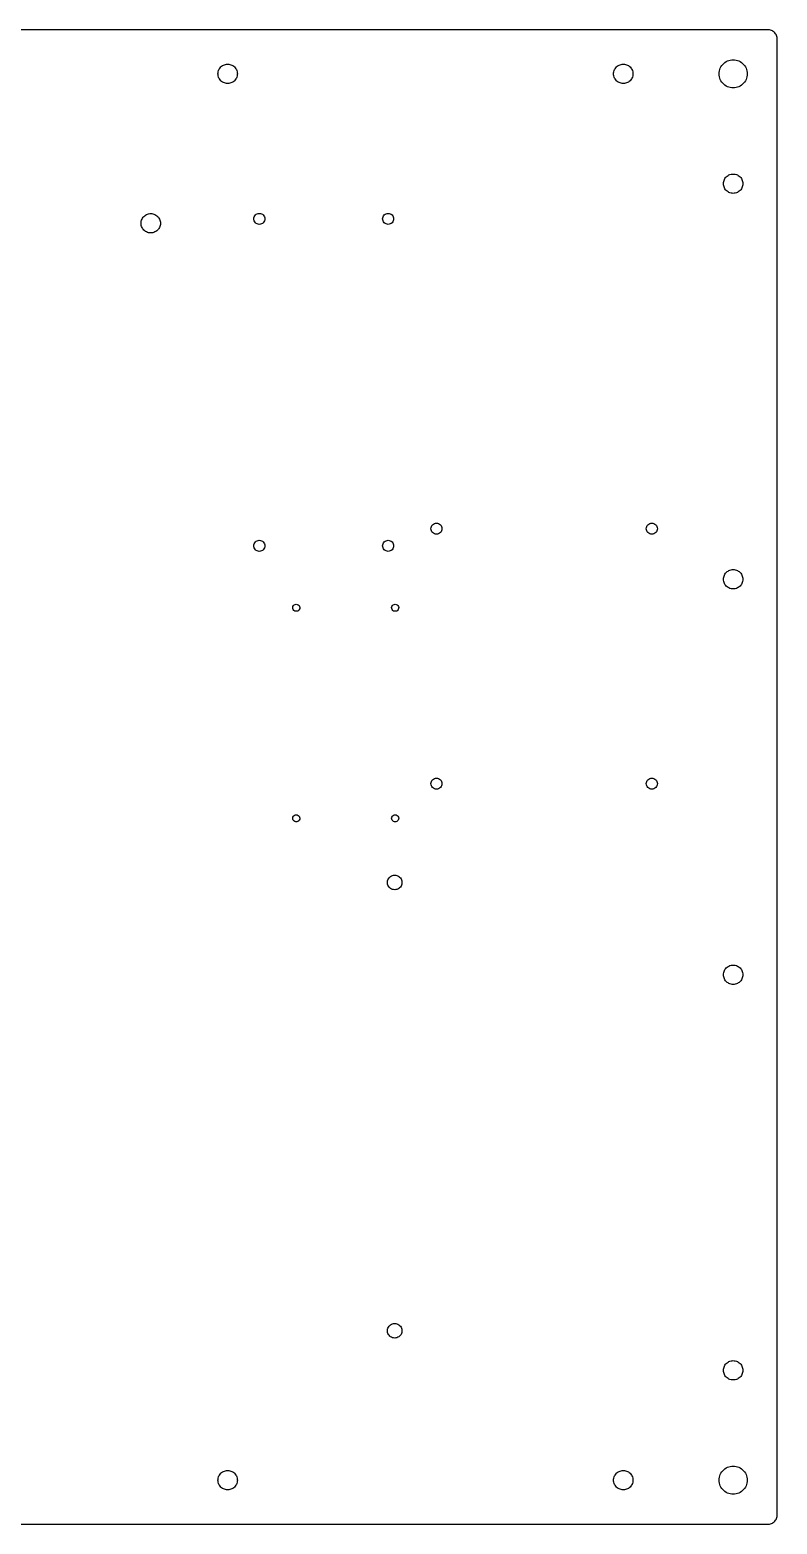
# Model space of a CAD drawing. Header units: metres. Extents: x -170 to 170, y -170 to 170.
# Drawn here: x 0 to 170, y -170 to 170 of the extents above; entities that cross this region are included whole.
import ezdxf

# ---------------------------------------------------------------- set-up
doc = ezdxf.new("R2010")
doc.units = ezdxf.units.M

msp = doc.modelspace()

# ---------------------------------------------------------------- linework, layer by layer
for p, q in [((168, 170), (-168, 170)), ((168.241, 169.985), (168, 170)), ((168.479, 169.942), (168.241, 169.985)), ((168.709, 169.87), (168.479, 169.942)), ((168.929, 169.771), (168.709, 169.87)), ((169.136, 169.646), (168.929, 169.771)), ((169.326, 169.497), (169.136, 169.646)), ((169.497, 169.326), (169.326, 169.497)), ((169.646, 169.136), (169.497, 169.326)), ((169.771, 168.929), (169.646, 169.136)), ((169.87, 168.709), (169.771, 168.929)), ((169.942, 168.479), (169.87, 168.709)), ((169.985, 168.241), (169.942, 168.479)), ((170, 168), (169.985, 168.241)), ((170, -168), (170, 168)), ((159.665, 163.187), (160, 163.204)), ((160, 163.204), (160.335, 163.187)), ((42.7965, 160), (42.8104, 160.247)), ((42.8104, 159.753), (42.7965, 160)), ((42.8104, 160.247), (42.8518, 160.49)), ((42.8518, 160.49), (42.9202, 160.728)), ((42.9202, 160.728), (43.0147, 160.956)), ((43.0147, 160.956), (43.1343, 161.172)), ((43.1343, 161.172), (43.2773, 161.374)), ((43.2773, 161.374), (43.4419, 161.558)), ((43.4419, 161.558), (43.6262, 161.723)), ((43.6262, 161.723), (43.8277, 161.866)), ((43.8277, 161.866), (44.0439, 161.985)), ((44.0439, 161.985), (44.2722, 162.08)), ((44.2722, 162.08), (44.5097, 162.148)), ((44.5097, 162.148), (44.7533, 162.19)), ((44.7533, 162.19), (45, 162.203)), ((45, 162.203), (45.2467, 162.19)), ((45.2467, 162.19), (45.4903, 162.148)), ((45.4903, 162.148), (45.7278, 162.08)), ((45.7278, 162.08), (45.956, 161.985)), ((45.956, 161.985), (46.1723, 161.866)), ((46.1723, 161.866), (46.3738, 161.723)), ((46.3738, 161.723), (46.5581, 161.558)), ((46.5581, 161.558), (46.7227, 161.374)), ((46.7227, 161.374), (46.8657, 161.172)), ((46.8657, 161.172), (46.9852, 160.956)), ((46.9852, 160.956), (47.0798, 160.728)), ((47.0798, 160.728), (47.1482, 160.49)), ((47.1482, 160.49), (47.1896, 160.247)), ((47.1896, 160.247), (47.2035, 160)), ((47.2035, 160), (47.1896, 159.753)), ((132.797, 160), (132.81, 160.247)), ((132.81, 159.753), (132.797, 160)), ((132.81, 160.247), (132.852, 160.49)), ((132.852, 160.49), (132.92, 160.728)), ((132.92, 160.728), (133.015, 160.956)), ((133.015, 160.956), (133.134, 161.172)), ((133.134, 161.172), (133.277, 161.374)), ((133.277, 161.374), (133.442, 161.558)), ((133.442, 161.558), (133.626, 161.723)), ((133.626, 161.723), (133.828, 161.866)), ((133.828, 161.866), (134.044, 161.985)), ((134.044, 161.985), (134.272, 162.08)), ((134.272, 162.08), (134.51, 162.148)), ((134.51, 162.148), (134.753, 162.19)), ((134.753, 162.19), (135, 162.203)), ((135, 162.203), (135.247, 162.19)), ((135.247, 162.19), (135.49, 162.148)), ((135.49, 162.148), (135.728, 162.08)), ((135.728, 162.08), (135.956, 161.985)), ((135.956, 161.985), (136.172, 161.866)), ((136.172, 161.866), (136.374, 161.723)), ((136.374, 161.723), (136.558, 161.558)), ((136.558, 161.558), (136.723, 161.374)), ((136.723, 161.374), (136.866, 161.172)), ((136.866, 161.172), (136.985, 160.956)), ((136.985, 160.956), (137.08, 160.728)), ((137.08, 160.728), (137.148, 160.49)), ((137.148, 160.49), (137.19, 160.247)), ((137.19, 160.247), (137.203, 160)), ((137.203, 160), (137.19, 159.753)), ((156.796, 160), (156.813, 160.335)), ((156.813, 159.665), (156.796, 160)), ((156.813, 160.335), (156.866, 160.666)), ((156.866, 160.666), (156.952, 160.99)), ((156.952, 160.99), (157.073, 161.303)), ((157.073, 161.303), (157.225, 161.602)), ((157.225, 161.602), (157.408, 161.883)), ((157.408, 161.883), (157.619, 162.144)), ((157.619, 162.144), (157.856, 162.381)), ((157.856, 162.381), (158.117, 162.592)), ((158.117, 162.592), (158.398, 162.775)), ((158.398, 162.775), (158.697, 162.927)), ((158.697, 162.927), (159.01, 163.048)), ((159.01, 163.048), (159.334, 163.134)), ((159.334, 163.134), (159.665, 163.187)), ((160.335, 163.187), (160.666, 163.134)), ((160.666, 163.134), (160.99, 163.048)), ((160.99, 163.048), (161.303, 162.927)), ((161.303, 162.927), (161.602, 162.775)), ((161.602, 162.775), (161.883, 162.592)), ((161.883, 162.592), (162.144, 162.381)), ((162.144, 162.381), (162.381, 162.144)), ((162.381, 162.144), (162.592, 161.883)), ((162.592, 161.883), (162.775, 161.602)), ((162.775, 161.602), (162.927, 161.303)), ((162.927, 161.303), (163.048, 160.99)), ((163.048, 160.99), (163.134, 160.666)), ((163.134, 160.666), (163.187, 160.335)), ((163.187, 160.335), (163.204, 160)), ((163.204, 160), (163.187, 159.665)), ((42.8518, 159.51), (42.8104, 159.753)), ((42.9202, 159.272), (42.8518, 159.51)), ((43.0147, 159.044), (42.9202, 159.272)), ((43.1343, 158.828), (43.0147, 159.044)), ((43.2773, 158.626), (43.1343, 158.828)), ((43.4419, 158.442), (43.2773, 158.626)), ((43.6262, 158.277), (43.4419, 158.442)), ((43.8277, 158.134), (43.6262, 158.277)), ((44.0439, 158.015), (43.8277, 158.134)), ((44.2722, 157.92), (44.0439, 158.015)), ((44.5097, 157.852), (44.2722, 157.92)), ((44.7533, 157.81), (44.5097, 157.852)), ((45, 157.797), (44.7533, 157.81)), ((45.2467, 157.81), (45, 157.797)), ((45.4903, 157.852), (45.2467, 157.81)), ((45.7278, 157.92), (45.4903, 157.852)), ((45.956, 158.015), (45.7278, 157.92)), ((46.1723, 158.134), (45.956, 158.015)), ((46.3738, 158.277), (46.1723, 158.134)), ((46.5581, 158.442), (46.3738, 158.277)), ((46.7227, 158.626), (46.5581, 158.442)), ((46.8657, 158.828), (46.7227, 158.626)), ((46.9852, 159.044), (46.8657, 158.828)), ((47.0798, 159.272), (46.9852, 159.044)), ((47.1482, 159.51), (47.0798, 159.272)), ((47.1896, 159.753), (47.1482, 159.51)), ((132.852, 159.51), (132.81, 159.753)), ((132.92, 159.272), (132.852, 159.51)), ((133.015, 159.044), (132.92, 159.272)), ((133.134, 158.828), (133.015, 159.044)), ((133.277, 158.626), (133.134, 158.828)), ((133.442, 158.442), (133.277, 158.626)), ((133.626, 158.277), (133.442, 158.442)), ((133.828, 158.134), (133.626, 158.277)), ((134.044, 158.015), (133.828, 158.134)), ((134.272, 157.92), (134.044, 158.015)), ((134.51, 157.852), (134.272, 157.92)), ((134.753, 157.81), (134.51, 157.852)), ((135, 157.797), (134.753, 157.81)), ((135.247, 157.81), (135, 157.797)), ((135.49, 157.852), (135.247, 157.81)), ((135.728, 157.92), (135.49, 157.852)), ((135.956, 158.015), (135.728, 157.92)), ((136.172, 158.134), (135.956, 158.015)), ((136.374, 158.277), (136.172, 158.134)), ((136.558, 158.442), (136.374, 158.277)), ((136.723, 158.626), (136.558, 158.442)), ((136.866, 158.828), (136.723, 158.626)), ((136.985, 159.044), (136.866, 158.828)), ((137.08, 159.272), (136.985, 159.044)), ((137.148, 159.51), (137.08, 159.272)), ((137.19, 159.753), (137.148, 159.51)), ((156.866, 159.334), (156.813, 159.665)), ((156.952, 159.01), (156.866, 159.334)), ((157.073, 158.697), (156.952, 159.01)), ((157.225, 158.398), (157.073, 158.697)), ((157.408, 158.117), (157.225, 158.398)), ((157.619, 157.856), (157.408, 158.117)), ((157.856, 157.619), (157.619, 157.856)), ((158.117, 157.408), (157.856, 157.619)), ((158.398, 157.225), (158.117, 157.408)), ((158.697, 157.073), (158.398, 157.225)), ((159.01, 156.952), (158.697, 157.073)), ((159.334, 156.866), (159.01, 156.952)), ((159.665, 156.813), (159.334, 156.866)), ((160, 156.796), (159.665, 156.813)), ((160.335, 156.813), (160, 156.796)), ((160.666, 156.866), (160.335, 156.813)), ((160.99, 156.952), (160.666, 156.866)), ((161.303, 157.073), (160.99, 156.952)), ((161.602, 157.225), (161.303, 157.073)), ((161.883, 157.408), (161.602, 157.225)), ((162.144, 157.619), (161.883, 157.408)), ((162.381, 157.856), (162.144, 157.619)), ((162.592, 158.117), (162.381, 157.856)), ((162.775, 158.398), (162.592, 158.117)), ((162.927, 158.697), (162.775, 158.398)), ((163.048, 159.01), (162.927, 158.697)), ((163.134, 159.334), (163.048, 159.01)), ((163.187, 159.665), (163.134, 159.334)), ((158.015, 135.956), (158.134, 136.172)), ((158.134, 136.172), (158.277, 136.374)), ((158.277, 136.374), (158.442, 136.558)), ((158.442, 136.558), (158.626, 136.723)), ((158.626, 136.723), (158.828, 136.866)), ((158.828, 136.866), (159.044, 136.985)), ((159.044, 136.985), (159.272, 137.08)), ((159.272, 137.08), (159.51, 137.148)), ((159.51, 137.148), (159.753, 137.19)), ((159.753, 137.19), (160, 137.203)), ((160, 137.203), (160.247, 137.19)), ((160.247, 137.19), (160.49, 137.148)), ((160.49, 137.148), (160.728, 137.08)), ((160.728, 137.08), (160.956, 136.985)), ((160.956, 136.985), (161.172, 136.866)), ((161.172, 136.866), (161.374, 136.723)), ((161.374, 136.723), (161.558, 136.558)), ((161.558, 136.558), (161.723, 136.374)), ((161.723, 136.374), (161.866, 136.172)), ((161.866, 136.172), (161.985, 135.956)), ((157.797, 135), (157.81, 135.247)), ((157.81, 134.753), (157.797, 135)), ((157.81, 135.247), (157.852, 135.49)), ((157.852, 134.51), (157.81, 134.753)), ((157.852, 135.49), (157.92, 135.728)), ((157.92, 134.272), (157.852, 134.51)), ((157.92, 135.728), (158.015, 135.956)), ((158.015, 134.044), (157.92, 134.272)), ((158.134, 133.828), (158.015, 134.044)), ((158.277, 133.626), (158.134, 133.828)), ((158.442, 133.442), (158.277, 133.626)), ((158.626, 133.277), (158.442, 133.442)), ((158.828, 133.134), (158.626, 133.277)), ((159.044, 133.015), (158.828, 133.134)), ((159.272, 132.92), (159.044, 133.015)), ((159.51, 132.852), (159.272, 132.92)), ((159.753, 132.81), (159.51, 132.852)), ((160, 132.797), (159.753, 132.81)), ((160.247, 132.81), (160, 132.797)), ((160.49, 132.852), (160.247, 132.81)), ((160.728, 132.92), (160.49, 132.852)), ((160.956, 133.015), (160.728, 132.92)), ((161.172, 133.134), (160.956, 133.015)), ((161.374, 133.277), (161.172, 133.134)), ((161.558, 133.442), (161.374, 133.277)), ((161.723, 133.626), (161.558, 133.442)), ((161.866, 133.828), (161.723, 133.626)), ((161.985, 134.044), (161.866, 133.828)), ((161.985, 135.956), (162.08, 135.728)), ((162.08, 134.272), (161.985, 134.044)), ((162.08, 135.728), (162.148, 135.49)), ((162.148, 134.51), (162.08, 134.272)), ((162.148, 135.49), (162.19, 135.247)), ((162.19, 134.753), (162.148, 134.51)), ((162.19, 135.247), (162.203, 135)), ((162.203, 135), (162.19, 134.753)), ((25.2965, 126), (25.3104, 126.247)), ((25.3104, 125.753), (25.2965, 126)), ((25.3104, 126.247), (25.3518, 126.49)), ((25.3518, 126.49), (25.4202, 126.728)), ((25.4202, 126.728), (25.5147, 126.956)), ((25.5147, 126.956), (25.6343, 127.172)), ((25.6343, 127.172), (25.7773, 127.374)), ((25.7773, 127.374), (25.9419, 127.558)), ((25.9419, 127.558), (26.1262, 127.723)), ((26.1262, 127.723), (26.3277, 127.866)), ((26.3277, 127.866), (26.5439, 127.985)), ((26.5439, 127.985), (26.7722, 128.08)), ((26.7722, 128.08), (27.0097, 128.148)), ((27.0097, 128.148), (27.2533, 128.19)), ((27.2533, 128.19), (27.5, 128.203)), ((27.5, 128.203), (27.7467, 128.19)), ((27.7467, 128.19), (27.9903, 128.148)), ((27.9903, 128.148), (28.2278, 128.08)), ((28.2278, 128.08), (28.456, 127.985)), ((28.456, 127.985), (28.6723, 127.866)), ((28.6723, 127.866), (28.8738, 127.723)), ((28.8738, 127.723), (29.0581, 127.558)), ((29.0581, 127.558), (29.2227, 127.374)), ((29.2227, 127.374), (29.3657, 127.172)), ((29.3657, 127.172), (29.4852, 126.956)), ((29.4852, 126.956), (29.5798, 126.728)), ((29.5798, 126.728), (29.6482, 126.49)), ((29.6482, 126.49), (29.6896, 126.247)), ((29.6896, 126.247), (29.7035, 126)), ((29.7035, 126), (29.6896, 125.753)), ((50.944, 127), (50.9681, 127.245)), ((50.9681, 126.755), (50.944, 127)), ((50.9681, 127.245), (51.0396, 127.481)), ((51.0396, 126.519), (50.9681, 126.755)), ((51.0396, 127.481), (51.1556, 127.698)), ((51.1556, 126.302), (51.0396, 126.519)), ((51.1556, 127.698), (51.3118, 127.888)), ((51.3118, 126.112), (51.1556, 126.302)), ((51.3118, 127.888), (51.5022, 128.044)), ((51.5022, 125.956), (51.3118, 126.112)), ((51.5022, 128.044), (51.7193, 128.16)), ((51.7193, 125.84), (51.5022, 125.956)), ((51.7193, 128.16), (51.955, 128.232)), ((51.955, 125.768), (51.7193, 125.84)), ((51.955, 128.232), (52.2, 128.256)), ((52.2, 128.256), (52.445, 128.232)), ((52.445, 128.232), (52.6807, 128.16)), ((52.6807, 125.84), (52.445, 125.768)), ((52.6807, 128.16), (52.8978, 128.044)), ((52.8978, 125.956), (52.6807, 125.84)), ((52.8978, 128.044), (53.0882, 127.888)), ((53.0882, 126.112), (52.8978, 125.956)), ((53.0882, 127.888), (53.2444, 127.698)), ((53.2444, 126.302), (53.0882, 126.112)), ((53.2444, 127.698), (53.3604, 127.481)), ((53.3604, 126.519), (53.2444, 126.302)), ((53.3604, 127.481), (53.4319, 127.245)), ((53.4319, 126.755), (53.3604, 126.519)), ((53.4319, 127.245), (53.456, 127)), ((53.456, 127), (53.4319, 126.755)), ((80.2439, 127), (80.2681, 127.245)), ((80.2681, 126.755), (80.2439, 127)), ((80.2681, 127.245), (80.3395, 127.481)), ((80.3395, 126.519), (80.2681, 126.755)), ((80.3395, 127.481), (80.4556, 127.698)), ((80.4556, 126.302), (80.3395, 126.519)), ((80.4556, 127.698), (80.6118, 127.888)), ((80.6118, 126.112), (80.4556, 126.302)), ((80.6118, 127.888), (80.8022, 128.044)), ((80.8022, 125.956), (80.6118, 126.112)), ((80.8022, 128.044), (81.0193, 128.16)), ((81.0193, 125.84), (80.8022, 125.956)), ((81.0193, 128.16), (81.2549, 128.232)), ((81.2549, 125.768), (81.0193, 125.84)), ((81.2549, 128.232), (81.5, 128.256)), ((81.5, 128.256), (81.745, 128.232)), ((81.745, 128.232), (81.9807, 128.16)), ((81.9807, 125.84), (81.745, 125.768)), ((81.9807, 128.16), (82.1978, 128.044)), ((82.1978, 125.956), (81.9807, 125.84)), ((82.1978, 128.044), (82.3881, 127.888)), ((82.3881, 126.112), (82.1978, 125.956)), ((82.3881, 127.888), (82.5443, 127.698)), ((82.5443, 126.302), (82.3881, 126.112)), ((82.5443, 127.698), (82.6604, 127.481)), ((82.6604, 126.519), (82.5443, 126.302)), ((82.6604, 127.481), (82.7319, 127.245)), ((82.7319, 126.755), (82.6604, 126.519)), ((82.7319, 127.245), (82.756, 127)), ((82.756, 127), (82.7319, 126.755)), ((25.3518, 125.51), (25.3104, 125.753)), ((25.4202, 125.272), (25.3518, 125.51)), ((25.5147, 125.044), (25.4202, 125.272)), ((25.6343, 124.828), (25.5147, 125.044)), ((25.7773, 124.626), (25.6343, 124.828)), ((25.9419, 124.442), (25.7773, 124.626)), ((26.1262, 124.277), (25.9419, 124.442)), ((26.3277, 124.134), (26.1262, 124.277)), ((26.5439, 124.015), (26.3277, 124.134)), ((26.7722, 123.92), (26.5439, 124.015)), ((27.0097, 123.852), (26.7722, 123.92)), ((27.2533, 123.81), (27.0097, 123.852)), ((27.5, 123.797), (27.2533, 123.81)), ((27.7467, 123.81), (27.5, 123.797)), ((27.9903, 123.852), (27.7467, 123.81)), ((28.2278, 123.92), (27.9903, 123.852)), ((28.456, 124.015), (28.2278, 123.92)), ((28.6723, 124.134), (28.456, 124.015)), ((28.8738, 124.277), (28.6723, 124.134)), ((29.0581, 124.442), (28.8738, 124.277)), ((29.2227, 124.626), (29.0581, 124.442)), ((29.3657, 124.828), (29.2227, 124.626)), ((29.4852, 125.044), (29.3657, 124.828)), ((29.5798, 125.272), (29.4852, 125.044)), ((29.6482, 125.51), (29.5798, 125.272)), ((29.6896, 125.753), (29.6482, 125.51)), ((52.2, 125.744), (51.955, 125.768)), ((52.445, 125.768), (52.2, 125.744)), ((81.5, 125.744), (81.2549, 125.768)), ((81.745, 125.768), (81.5, 125.744)), ((91.244, 56.5), (91.2681, 56.745)), ((91.2681, 56.2549), (91.244, 56.5)), ((91.2681, 56.745), (91.3396, 56.9807)), ((91.3396, 56.0193), (91.2681, 56.2549)), ((91.3396, 56.9807), (91.4556, 57.1978)), ((91.4556, 55.8022), (91.3396, 56.0193)), ((91.4556, 57.1978), (91.6118, 57.3882)), ((91.6118, 55.6118), (91.4556, 55.8022)), ((91.6118, 57.3882), (91.8022, 57.5444)), ((91.8022, 55.4556), (91.6118, 55.6118)), ((91.8022, 57.5444), (92.0193, 57.6604)), ((92.0193, 55.3396), (91.8022, 55.4556)), ((92.0193, 57.6604), (92.255, 57.7319)), ((92.255, 55.2681), (92.0193, 55.3396)), ((92.255, 57.7319), (92.5, 57.756)), ((92.5, 55.2439), (92.255, 55.2681)), ((92.5, 57.756), (92.7451, 57.7319)), ((92.7451, 55.2681), (92.5, 55.2439)), ((92.7451, 57.7319), (92.9807, 57.6604)), ((92.9807, 55.3396), (92.7451, 55.2681)), ((92.9807, 57.6604), (93.1978, 57.5444)), ((93.1978, 55.4556), (92.9807, 55.3396)), ((93.1978, 57.5444), (93.3882, 57.3882)), ((93.3882, 55.6118), (93.1978, 55.4556)), ((93.3882, 57.3882), (93.5444, 57.1978)), ((93.5444, 55.8022), (93.3882, 55.6118)), ((93.5444, 57.1978), (93.6604, 56.9807)), ((93.6604, 56.0193), (93.5444, 55.8022)), ((93.6604, 56.9807), (93.7319, 56.745)), ((93.7319, 56.2549), (93.6604, 56.0193)), ((93.7319, 56.745), (93.7561, 56.5)), ((93.7561, 56.5), (93.7319, 56.2549)), ((140.244, 56.5), (140.268, 56.745)), ((140.268, 56.2549), (140.244, 56.5)), ((140.268, 56.745), (140.34, 56.9807)), ((140.34, 56.0193), (140.268, 56.2549)), ((140.34, 56.9807), (140.456, 57.1978)), ((140.456, 55.8022), (140.34, 56.0193)), ((140.456, 57.1978), (140.612, 57.3882)), ((140.612, 55.6118), (140.456, 55.8022)), ((140.612, 57.3882), (140.802, 57.5444)), ((140.802, 55.4556), (140.612, 55.6118)), ((140.802, 57.5444), (141.019, 57.6604)), ((141.019, 55.3396), (140.802, 55.4556)), ((141.019, 57.6604), (141.255, 57.7319)), ((141.255, 55.2681), (141.019, 55.3396)), ((141.255, 57.7319), (141.5, 57.756)), ((141.5, 55.2439), (141.255, 55.2681)), ((141.5, 57.756), (141.745, 57.7319)), ((141.745, 55.2681), (141.5, 55.2439)), ((141.745, 57.7319), (141.981, 57.6604)), ((141.981, 55.3396), (141.745, 55.2681)), ((141.981, 57.6604), (142.198, 57.5444)), ((142.198, 55.4556), (141.981, 55.3396)), ((142.198, 57.5444), (142.388, 57.3882)), ((142.388, 55.6118), (142.198, 55.4556)), ((142.388, 57.3882), (142.544, 57.1978)), ((142.544, 55.8022), (142.388, 55.6118)), ((142.544, 57.1978), (142.66, 56.9807)), ((142.66, 56.0193), (142.544, 55.8022)), ((142.66, 56.9807), (142.732, 56.745)), ((142.732, 56.2549), (142.66, 56.0193)), ((142.732, 56.745), (142.756, 56.5)), ((142.756, 56.5), (142.732, 56.2549)), ((50.944, 52.6), (50.9681, 52.845)), ((50.9681, 52.3549), (50.944, 52.6)), ((50.9681, 52.845), (51.0396, 53.0807)), ((51.0396, 52.1193), (50.9681, 52.3549)), ((51.0396, 53.0807), (51.1556, 53.2978)), ((51.1556, 51.9022), (51.0396, 52.1193)), ((51.1556, 53.2978), (51.3118, 53.4882)), ((51.3118, 51.7118), (51.1556, 51.9022)), ((51.3118, 53.4882), (51.5022, 53.6444)), ((51.5022, 51.5556), (51.3118, 51.7118)), ((51.5022, 53.6444), (51.7193, 53.7604)), ((51.7193, 51.4396), (51.5022, 51.5556)), ((51.7193, 53.7604), (51.955, 53.8319)), ((51.955, 51.3681), (51.7193, 51.4396)), ((51.955, 53.8319), (52.2, 53.856)), ((52.2, 51.3439), (51.955, 51.3681)), ((52.2, 53.856), (52.445, 53.8319)), ((52.445, 51.3681), (52.2, 51.3439)), ((52.445, 53.8319), (52.6807, 53.7604)), ((52.6807, 51.4396), (52.445, 51.3681)), ((52.6807, 53.7604), (52.8978, 53.6444)), ((52.8978, 51.5556), (52.6807, 51.4396)), ((52.8978, 53.6444), (53.0882, 53.4882)), ((53.0882, 51.7118), (52.8978, 51.5556)), ((53.0882, 53.4882), (53.2444, 53.2978)), ((53.2444, 51.9022), (53.0882, 51.7118)), ((53.2444, 53.2978), (53.3604, 53.0807)), ((53.3604, 52.1193), (53.2444, 51.9022)), ((53.3604, 53.0807), (53.4319, 52.845)), ((53.4319, 52.3549), (53.3604, 52.1193)), ((53.4319, 52.845), (53.456, 52.6)), ((53.456, 52.6), (53.4319, 52.3549)), ((80.2439, 52.6), (80.2681, 52.845)), ((80.2681, 52.3549), (80.2439, 52.6)), ((80.2681, 52.845), (80.3395, 53.0807)), ((80.3395, 52.1193), (80.2681, 52.3549)), ((80.3395, 53.0807), (80.4556, 53.2978)), ((80.4556, 51.9022), (80.3395, 52.1193)), ((80.4556, 53.2978), (80.6118, 53.4882)), ((80.6118, 51.7118), (80.4556, 51.9022)), ((80.6118, 53.4882), (80.8022, 53.6444)), ((80.8022, 51.5556), (80.6118, 51.7118)), ((80.8022, 53.6444), (81.0193, 53.7604)), ((81.0193, 51.4396), (80.8022, 51.5556)), ((81.0193, 53.7604), (81.2549, 53.8319)), ((81.2549, 51.3681), (81.0193, 51.4396)), ((81.2549, 53.8319), (81.5, 53.856)), ((81.5, 51.3439), (81.2549, 51.3681)), ((81.5, 53.856), (81.745, 53.8319)), ((81.745, 51.3681), (81.5, 51.3439)), ((81.745, 53.8319), (81.9807, 53.7604)), ((81.9807, 51.4396), (81.745, 51.3681)), ((81.9807, 53.7604), (82.1978, 53.6444)), ((82.1978, 51.5556), (81.9807, 51.4396)), ((82.1978, 53.6444), (82.3881, 53.4882)), ((82.3881, 51.7118), (82.1978, 51.5556)), ((82.3881, 53.4882), (82.5443, 53.2978)), ((82.5443, 51.9022), (82.3881, 51.7118)), ((82.5443, 53.2978), (82.6604, 53.0807)), ((82.6604, 52.1193), (82.5443, 51.9022)), ((82.6604, 53.0807), (82.7319, 52.845)), ((82.7319, 52.3549), (82.6604, 52.1193)), ((82.7319, 52.845), (82.756, 52.6)), ((82.756, 52.6), (82.7319, 52.3549)), ((157.797, 45), (157.81, 45.2467)), ((157.81, 44.7533), (157.797, 45)), ((157.81, 45.2467), (157.852, 45.4903)), ((157.852, 44.5097), (157.81, 44.7533)), ((157.852, 45.4903), (157.92, 45.7278)), ((157.92, 44.2722), (157.852, 44.5097)), ((157.92, 45.7278), (158.015, 45.956)), ((158.015, 44.0439), (157.92, 44.2722)), ((158.015, 45.956), (158.134, 46.1723)), ((158.134, 46.1723), (158.277, 46.3738)), ((158.277, 46.3738), (158.442, 46.5581)), ((158.442, 46.5581), (158.626, 46.7227)), ((158.626, 46.7227), (158.828, 46.8657)), ((158.828, 46.8657), (159.044, 46.9852)), ((159.044, 46.9852), (159.272, 47.0798)), ((159.272, 47.0798), (159.51, 47.1482)), ((159.51, 47.1482), (159.753, 47.1896)), ((159.753, 47.1896), (160, 47.2035)), ((160, 47.2035), (160.247, 47.1896)), ((160.247, 47.1896), (160.49, 47.1482)), ((160.49, 47.1482), (160.728, 47.0798)), ((160.728, 47.0798), (160.956, 46.9852)), ((160.956, 46.9852), (161.172, 46.8657)), ((161.172, 46.8657), (161.374, 46.7227)), ((161.374, 46.7227), (161.558, 46.5581)), ((161.558, 46.5581), (161.723, 46.3738)), ((161.723, 46.3738), (161.866, 46.1723)), ((161.866, 46.1723), (161.985, 45.956)), ((161.985, 45.956), (162.08, 45.7278)), ((162.08, 44.2722), (161.985, 44.0439)), ((162.08, 45.7278), (162.148, 45.4903)), ((162.148, 44.5097), (162.08, 44.2722)), ((162.148, 45.4903), (162.19, 45.2467)), ((162.19, 44.7533), (162.148, 44.5097)), ((162.19, 45.2467), (162.203, 45)), ((162.203, 45), (162.19, 44.7533)), ((158.134, 43.8277), (158.015, 44.0439)), ((158.277, 43.6262), (158.134, 43.8277)), ((158.442, 43.4419), (158.277, 43.6262)), ((158.626, 43.2773), (158.442, 43.4419)), ((158.828, 43.1343), (158.626, 43.2773)), ((159.044, 43.0147), (158.828, 43.1343)), ((159.272, 42.9202), (159.044, 43.0147)), ((159.51, 42.8518), (159.272, 42.9202)), ((159.753, 42.8104), (159.51, 42.8518)), ((160, 42.7965), (159.753, 42.8104)), ((160.247, 42.8104), (160, 42.7965)), ((160.49, 42.8518), (160.247, 42.8104)), ((160.728, 42.9202), (160.49, 42.8518)), ((160.956, 43.0147), (160.728, 42.9202)), ((161.172, 43.1343), (160.956, 43.0147)), ((161.374, 43.2773), (161.172, 43.1343)), ((161.558, 43.4419), (161.374, 43.2773)), ((161.723, 43.6262), (161.558, 43.4419)), ((161.866, 43.8277), (161.723, 43.6262)), ((161.985, 44.0439), (161.866, 43.8277)), ((59.7932, 38.5604), (59.8469, 38.7955)), ((59.8112, 38.3199), (59.7932, 38.5604)), ((59.8994, 38.0955), (59.8112, 38.3199)), ((59.8469, 38.7955), (59.9675, 39.0044)), ((60.0497, 37.9069), (59.8994, 38.0955)), ((59.9675, 39.0044), (60.1443, 39.1684)), ((60.249, 37.7711), (60.0497, 37.9069)), ((60.1443, 39.1684), (60.3615, 39.2731)), ((60.4794, 37.7), (60.249, 37.7711)), ((60.3615, 39.2731), (60.6, 39.309)), ((60.7206, 37.7), (60.4794, 37.7)), ((60.6, 39.309), (60.8385, 39.2731)), ((60.951, 37.7711), (60.7206, 37.7)), ((60.8385, 39.2731), (61.0557, 39.1684)), ((61.1503, 37.9069), (60.951, 37.7711)), ((61.0557, 39.1684), (61.2325, 39.0044)), ((61.3006, 38.0955), (61.1503, 37.9069)), ((61.2325, 39.0044), (61.3531, 38.7955)), ((61.3887, 38.3199), (61.3006, 38.0955)), ((61.3531, 38.7955), (61.4068, 38.5604)), ((61.4068, 38.5604), (61.3887, 38.3199)), ((82.2932, 38.5604), (82.3469, 38.7955)), ((82.3112, 38.3199), (82.2932, 38.5604)), ((82.3993, 38.0955), (82.3112, 38.3199)), ((82.3469, 38.7955), (82.4675, 39.0044)), ((82.5497, 37.9069), (82.3993, 38.0955)), ((82.4675, 39.0044), (82.6442, 39.1684)), ((82.749, 37.7711), (82.5497, 37.9069)), ((82.6442, 39.1684), (82.8615, 39.2731)), ((82.9794, 37.7), (82.749, 37.7711)), ((82.8615, 39.2731), (83.1, 39.309)), ((83.2206, 37.7), (82.9794, 37.7)), ((83.1, 39.309), (83.3385, 39.2731)), ((83.451, 37.7711), (83.2206, 37.7)), ((83.3385, 39.2731), (83.5557, 39.1684)), ((83.6503, 37.9069), (83.451, 37.7711)), ((83.5557, 39.1684), (83.7325, 39.0044)), ((83.8006, 38.0955), (83.6503, 37.9069)), ((83.7325, 39.0044), (83.8531, 38.7955)), ((83.8887, 38.3199), (83.8006, 38.0955)), ((83.8531, 38.7955), (83.9068, 38.5604)), ((83.9068, 38.5604), (83.8887, 38.3199)), ((91.244, -1.5), (91.2681, -1.25494)), ((91.2681, -1.74504), (91.244, -1.5)), ((91.2681, -1.25494), (91.3396, -1.01932)), ((91.3396, -1.98067), (91.2681, -1.74504)), ((91.3396, -1.01932), (91.4556, -0.80217)), ((91.4556, -2.19781), (91.3396, -1.98067)), ((91.4556, -0.80217), (91.6118, -0.61183)), ((91.6118, -2.38815), (91.4556, -2.19781)), ((91.6118, -0.61183), (91.8022, -0.45563)), ((91.8022, -2.54436), (91.6118, -2.38815)), ((91.8022, -0.45563), (92.0193, -0.33955)), ((92.0193, -2.66043), (91.8022, -2.54436)), ((92.0193, -0.33955), (92.255, -0.26808)), ((92.255, -2.7319), (92.0193, -2.66043)), ((92.255, -0.26808), (92.5, -0.24394)), ((92.5, -2.75604), (92.255, -2.7319)), ((92.5, -0.24394), (92.7451, -0.26808)), ((92.7451, -2.7319), (92.5, -2.75604)), ((92.7451, -0.26808), (92.9807, -0.33955)), ((92.9807, -2.66043), (92.7451, -2.7319)), ((92.9807, -0.33955), (93.1978, -0.45563)), ((93.1978, -2.54436), (92.9807, -2.66043)), ((93.1978, -0.45563), (93.3882, -0.61183)), ((93.3882, -2.38815), (93.1978, -2.54436)), ((93.3882, -0.61183), (93.5444, -0.80217)), ((93.5444, -2.19781), (93.3882, -2.38815)), ((93.5444, -0.80217), (93.6604, -1.01932)), ((93.6604, -1.98067), (93.5444, -2.19781)), ((93.6604, -1.01932), (93.7319, -1.25494)), ((93.7319, -1.74504), (93.6604, -1.98067)), ((93.7319, -1.25494), (93.7561, -1.5)), ((93.7561, -1.5), (93.7319, -1.74504)), ((140.244, -1.5), (140.268, -1.25494)), ((140.268, -1.74504), (140.244, -1.5)), ((140.268, -1.25494), (140.34, -1.01932)), ((140.34, -1.98067), (140.268, -1.74504)), ((140.34, -1.01932), (140.456, -0.80217)), ((140.456, -2.19781), (140.34, -1.98067)), ((140.456, -0.80217), (140.612, -0.61183)), ((140.612, -2.38815), (140.456, -2.19781)), ((140.612, -0.61183), (140.802, -0.45563)), ((140.802, -2.54436), (140.612, -2.38815)), ((140.802, -0.45563), (141.019, -0.33955)), ((141.019, -2.66043), (140.802, -2.54436)), ((141.019, -0.33955), (141.255, -0.26808)), ((141.255, -2.7319), (141.019, -2.66043)), ((141.255, -0.26808), (141.5, -0.24394)), ((141.5, -2.75604), (141.255, -2.7319)), ((141.5, -0.24394), (141.745, -0.26808)), ((141.745, -2.7319), (141.5, -2.75604)), ((141.745, -0.26808), (141.981, -0.33955)), ((141.981, -2.66043), (141.745, -2.7319)), ((141.981, -0.33955), (142.198, -0.45563)), ((142.198, -2.54436), (141.981, -2.66043)), ((142.198, -0.45563), (142.388, -0.61183)), ((142.388, -2.38815), (142.198, -2.54436)), ((142.388, -0.61183), (142.544, -0.80217)), ((142.544, -2.19781), (142.388, -2.38815)), ((142.544, -0.80217), (142.66, -1.01932)), ((142.66, -1.98067), (142.544, -2.19781)), ((142.66, -1.01932), (142.732, -1.25494)), ((142.732, -1.74504), (142.66, -1.98067)), ((142.732, -1.25494), (142.756, -1.5)), ((142.756, -1.5), (142.732, -1.74504)), ((59.7932, -9.33954), (59.8469, -9.10443)), ((59.8112, -9.58003), (59.7932, -9.33954)), ((59.8994, -9.80452), (59.8112, -9.58003)), ((59.8469, -9.10443), (59.9675, -8.89558)), ((60.0497, -9.99307), (59.8994, -9.80452)), ((59.9675, -8.89558), (60.1443, -8.73155)), ((60.249, -10.1289), (60.0497, -9.99307)), ((60.1443, -8.73155), (60.3615, -8.62691)), ((60.4794, -10.2), (60.249, -10.1289)), ((60.3615, -8.62691), (60.6, -8.59097)), ((60.7206, -10.2), (60.4794, -10.2)), ((60.6, -8.59097), (60.8385, -8.62691)), ((60.951, -10.1289), (60.7206, -10.2)), ((60.8385, -8.62691), (61.0557, -8.73155)), ((61.1503, -9.99307), (60.951, -10.1289)), ((61.0557, -8.73155), (61.2325, -8.89558)), ((61.3006, -9.80452), (61.1503, -9.99307)), ((61.2325, -8.89558), (61.3531, -9.10443)), ((61.3887, -9.58003), (61.3006, -9.80452)), ((61.3531, -9.10443), (61.4068, -9.33954)), ((61.4068, -9.33954), (61.3887, -9.58003)), ((82.2932, -9.33954), (82.3469, -9.10443)), ((82.3112, -9.58003), (82.2932, -9.33954)), ((82.3993, -9.80452), (82.3112, -9.58003)), ((82.3469, -9.10443), (82.4675, -8.89558)), ((82.5497, -9.99307), (82.3993, -9.80452)), ((82.4675, -8.89558), (82.6442, -8.73155)), ((82.749, -10.1289), (82.5497, -9.99307)), ((82.6442, -8.73155), (82.8615, -8.62691)), ((82.9794, -10.2), (82.749, -10.1289)), ((82.8615, -8.62691), (83.1, -8.59097)), ((83.2206, -10.2), (82.9794, -10.2)), ((83.1, -8.59097), (83.3385, -8.62691)), ((83.451, -10.1289), (83.2206, -10.2)), ((83.3385, -8.62691), (83.5557, -8.73155)), ((83.6503, -9.99307), (83.451, -10.1289)), ((83.5557, -8.73155), (83.7325, -8.89558)), ((83.8006, -9.80452), (83.6503, -9.99307)), ((83.7325, -8.89558), (83.8531, -9.10443)), ((83.8887, -9.58003), (83.8006, -9.80452)), ((83.8531, -9.10443), (83.9068, -9.33954)), ((83.9068, -9.33954), (83.8887, -9.58003)), ((81.35, -23.8764), (81.3869, -23.6318)), ((81.3869, -23.6318), (81.4598, -23.3955)), ((81.4598, -23.3955), (81.5671, -23.1727)), ((81.5671, -23.1727), (81.7064, -22.9684)), ((81.7064, -22.9684), (81.8746, -22.7871)), ((81.8746, -22.7871), (82.0679, -22.6329)), ((82.0679, -22.6329), (82.2821, -22.5092)), ((82.2821, -22.5092), (82.5123, -22.4189)), ((82.5123, -22.4189), (82.7534, -22.3639)), ((82.7534, -22.3639), (83, -22.3454)), ((83, -22.3454), (83.2466, -22.3639)), ((83.2466, -22.3639), (83.4877, -22.4189)), ((83.4877, -22.4189), (83.7179, -22.5092)), ((83.7179, -22.5092), (83.9321, -22.6329)), ((83.9321, -22.6329), (84.1254, -22.7871)), ((84.1254, -22.7871), (84.2936, -22.9684)), ((84.2936, -22.9684), (84.433, -23.1727)), ((84.433, -23.1727), (84.5403, -23.3955)), ((84.5403, -23.3955), (84.6131, -23.6318)), ((84.6131, -23.6318), (84.65, -23.8764)), ((81.35, -24.1237), (81.35, -23.8764)), ((81.3869, -24.3682), (81.35, -24.1237)), ((81.4598, -24.6045), (81.3869, -24.3682)), ((81.5671, -24.8273), (81.4598, -24.6045)), ((81.7064, -25.0316), (81.5671, -24.8273)), ((81.8746, -25.2129), (81.7064, -25.0316)), ((82.0679, -25.3671), (81.8746, -25.2129)), ((82.2821, -25.4908), (82.0679, -25.3671)), ((82.5123, -25.5811), (82.2821, -25.4908)), ((82.7534, -25.6362), (82.5123, -25.5811)), ((83, -25.6546), (82.7534, -25.6362)), ((83.2466, -25.6362), (83, -25.6546)), ((83.4877, -25.5811), (83.2466, -25.6362)), ((83.7179, -25.4908), (83.4877, -25.5811)), ((83.9321, -25.3671), (83.7179, -25.4908)), ((84.1254, -25.2129), (83.9321, -25.3671)), ((84.2936, -25.0316), (84.1254, -25.2129)), ((84.433, -24.8273), (84.2936, -25.0316)), ((84.5403, -24.6045), (84.433, -24.8273)), ((84.6131, -24.3682), (84.5403, -24.6045)), ((84.65, -24.1237), (84.6131, -24.3682)), ((84.65, -23.8764), (84.65, -24.1237)), ((157.92, -44.2722), (158.015, -44.044)), ((158.015, -44.044), (158.134, -43.8277)), ((158.134, -43.8277), (158.277, -43.6262)), ((158.277, -43.6262), (158.442, -43.4419)), ((158.442, -43.4419), (158.626, -43.2773)), ((158.626, -43.2773), (158.828, -43.1343)), ((158.828, -43.1343), (159.044, -43.0148)), ((159.044, -43.0148), (159.272, -42.9202)), ((159.272, -42.9202), (159.51, -42.8518)), ((159.51, -42.8518), (159.753, -42.8104)), ((159.753, -42.8104), (160, -42.7965)), ((160, -42.7965), (160.247, -42.8104)), ((160.247, -42.8104), (160.49, -42.8518)), ((160.49, -42.8518), (160.728, -42.9202)), ((160.728, -42.9202), (160.956, -43.0148)), ((160.956, -43.0148), (161.172, -43.1343)), ((161.172, -43.1343), (161.374, -43.2773)), ((161.374, -43.2773), (161.558, -43.4419)), ((161.558, -43.4419), (161.723, -43.6262)), ((161.723, -43.6262), (161.866, -43.8277)), ((161.866, -43.8277), (161.985, -44.044)), ((161.985, -44.044), (162.08, -44.2722)), ((157.797, -45), (157.81, -44.7533)), ((157.81, -45.2467), (157.797, -45)), ((157.81, -44.7533), (157.852, -44.5097)), ((157.852, -45.4903), (157.81, -45.2467)), ((157.852, -44.5097), (157.92, -44.2722)), ((157.92, -45.7278), (157.852, -45.4903)), ((158.015, -45.9561), (157.92, -45.7278)), ((158.134, -46.1723), (158.015, -45.9561)), ((158.277, -46.3738), (158.134, -46.1723)), ((158.442, -46.5581), (158.277, -46.3738)), ((158.626, -46.7227), (158.442, -46.5581)), ((158.828, -46.8657), (158.626, -46.7227)), ((159.044, -46.9853), (158.828, -46.8657)), ((159.272, -47.0798), (159.044, -46.9853)), ((159.51, -47.1482), (159.272, -47.0798)), ((159.753, -47.1896), (159.51, -47.1482)), ((160, -47.2035), (159.753, -47.1896)), ((160.247, -47.1896), (160, -47.2035)), ((160.49, -47.1482), (160.247, -47.1896)), ((160.728, -47.0798), (160.49, -47.1482)), ((160.956, -46.9853), (160.728, -47.0798)), ((161.172, -46.8657), (160.956, -46.9853)), ((161.374, -46.7227), (161.172, -46.8657)), ((161.558, -46.5581), (161.374, -46.7227)), ((161.723, -46.3738), (161.558, -46.5581)), ((161.866, -46.1723), (161.723, -46.3738)), ((161.985, -45.9561), (161.866, -46.1723)), ((162.08, -45.7278), (161.985, -45.9561)), ((162.08, -44.2722), (162.148, -44.5097)), ((162.148, -45.4903), (162.08, -45.7278)), ((162.148, -44.5097), (162.19, -44.7533)), ((162.19, -45.2467), (162.148, -45.4903)), ((162.19, -44.7533), (162.203, -45)), ((162.203, -45), (162.19, -45.2467)), ((81.35, -125.876), (81.3869, -125.632)), ((81.3869, -125.632), (81.4598, -125.395)), ((81.4598, -125.395), (81.5671, -125.173)), ((81.5671, -125.173), (81.7064, -124.968)), ((81.7064, -124.968), (81.8746, -124.787)), ((81.8746, -124.787), (82.0679, -124.633)), ((82.0679, -124.633), (82.2821, -124.509)), ((82.2821, -124.509), (82.5123, -124.419)), ((82.5123, -124.419), (82.7534, -124.364)), ((82.7534, -124.364), (83, -124.345)), ((83, -124.345), (83.2466, -124.364)), ((83.2466, -124.364), (83.4877, -124.419)), ((83.4877, -124.419), (83.7179, -124.509)), ((83.7179, -124.509), (83.9321, -124.633)), ((83.9321, -124.633), (84.1254, -124.787)), ((84.1254, -124.787), (84.2936, -124.968)), ((84.2936, -124.968), (84.433, -125.173)), ((84.433, -125.173), (84.5403, -125.395)), ((84.5403, -125.395), (84.6131, -125.632)), ((84.6131, -125.632), (84.65, -125.876)), ((81.35, -126.124), (81.35, -125.876)), ((81.3869, -126.368), (81.35, -126.124)), ((81.4598, -126.604), (81.3869, -126.368)), ((81.5671, -126.827), (81.4598, -126.604)), ((81.7064, -127.032), (81.5671, -126.827)), ((81.8746, -127.213), (81.7064, -127.032)), ((82.0679, -127.367), (81.8746, -127.213)), ((82.2821, -127.491), (82.0679, -127.367)), ((82.5123, -127.581), (82.2821, -127.491)), ((82.7534, -127.636), (82.5123, -127.581)), ((83, -127.655), (82.7534, -127.636)), ((83.2466, -127.636), (83, -127.655)), ((83.4877, -127.581), (83.2466, -127.636)), ((83.7179, -127.491), (83.4877, -127.581)), ((83.9321, -127.367), (83.7179, -127.491)), ((84.1254, -127.213), (83.9321, -127.367)), ((84.2936, -127.032), (84.1254, -127.213)), ((84.433, -126.827), (84.2936, -127.032)), ((84.5403, -126.604), (84.433, -126.827)), ((84.6131, -126.368), (84.5403, -126.604)), ((84.65, -126.124), (84.6131, -126.368)), ((84.65, -125.876), (84.65, -126.124)), ((157.797, -135), (157.81, -134.753)), ((157.81, -135.247), (157.797, -135)), ((157.81, -134.753), (157.852, -134.51)), ((157.852, -135.49), (157.81, -135.247)), ((157.852, -134.51), (157.92, -134.272)), ((157.92, -135.728), (157.852, -135.49)), ((157.92, -134.272), (158.015, -134.044)), ((158.015, -135.956), (157.92, -135.728)), ((158.015, -134.044), (158.134, -133.828)), ((158.134, -136.172), (158.015, -135.956)), ((158.134, -133.828), (158.277, -133.626)), ((158.277, -133.626), (158.442, -133.442)), ((158.442, -133.442), (158.626, -133.277)), ((158.626, -133.277), (158.828, -133.134)), ((158.828, -133.134), (159.044, -133.015)), ((159.044, -133.015), (159.272, -132.92)), ((159.272, -132.92), (159.51, -132.852)), ((159.51, -132.852), (159.753, -132.81)), ((159.753, -132.81), (160, -132.797)), ((160, -132.797), (160.247, -132.81)), ((160.247, -132.81), (160.49, -132.852)), ((160.49, -132.852), (160.728, -132.92)), ((160.728, -132.92), (160.956, -133.015)), ((160.956, -133.015), (161.172, -133.134)), ((161.172, -133.134), (161.374, -133.277)), ((161.374, -133.277), (161.558, -133.442)), ((161.558, -133.442), (161.723, -133.626)), ((161.723, -133.626), (161.866, -133.828)), ((161.866, -133.828), (161.985, -134.044)), ((161.985, -135.956), (161.866, -136.172)), ((161.985, -134.044), (162.08, -134.272)), ((162.08, -135.728), (161.985, -135.956)), ((162.08, -134.272), (162.148, -134.51)), ((162.148, -135.49), (162.08, -135.728)), ((162.148, -134.51), (162.19, -134.753)), ((162.19, -135.247), (162.148, -135.49)), ((162.19, -134.753), (162.203, -135)), ((162.203, -135), (162.19, -135.247)), ((158.277, -136.374), (158.134, -136.172)), ((158.442, -136.558), (158.277, -136.374)), ((158.626, -136.723), (158.442, -136.558)), ((158.828, -136.866), (158.626, -136.723)), ((159.044, -136.985), (158.828, -136.866)), ((159.272, -137.08), (159.044, -136.985)), ((159.51, -137.148), (159.272, -137.08)), ((159.753, -137.19), (159.51, -137.148)), ((160, -137.203), (159.753, -137.19)), ((160.247, -137.19), (160, -137.203)), ((160.49, -137.148), (160.247, -137.19)), ((160.728, -137.08), (160.49, -137.148)), ((160.956, -136.985), (160.728, -137.08)), ((161.172, -136.866), (160.956, -136.985)), ((161.374, -136.723), (161.172, -136.866)), ((161.558, -136.558), (161.374, -136.723)), ((161.723, -136.374), (161.558, -136.558)), ((161.866, -136.172), (161.723, -136.374)), ((42.7965, -160), (42.8104, -159.753)), ((42.8104, -159.753), (42.8518, -159.51)), ((42.8518, -159.51), (42.9202, -159.272)), ((42.9202, -159.272), (43.0147, -159.044)), ((43.0147, -159.044), (43.1343, -158.828)), ((43.1343, -158.828), (43.2773, -158.626)), ((43.2773, -158.626), (43.4419, -158.442)), ((43.4419, -158.442), (43.6262, -158.277)), ((43.6262, -158.277), (43.8277, -158.134)), ((43.8277, -158.134), (44.0439, -158.015)), ((44.0439, -158.015), (44.2722, -157.92)), ((44.2722, -157.92), (44.5097, -157.852)), ((44.5097, -157.852), (44.7533, -157.81)), ((44.7533, -157.81), (45, -157.797)), ((45, -157.797), (45.2467, -157.81)), ((45.2467, -157.81), (45.4903, -157.852)), ((45.4903, -157.852), (45.7278, -157.92)), ((45.7278, -157.92), (45.956, -158.015)), ((45.956, -158.015), (46.1723, -158.134)), ((46.1723, -158.134), (46.3738, -158.277)), ((46.3738, -158.277), (46.5581, -158.442)), ((46.5581, -158.442), (46.7227, -158.626)), ((46.7227, -158.626), (46.8657, -158.828)), ((46.8657, -158.828), (46.9852, -159.044)), ((46.9852, -159.044), (47.0798, -159.272)), ((47.0798, -159.272), (47.1482, -159.51)), ((47.1482, -159.51), (47.1896, -159.753)), ((47.1896, -159.753), (47.2035, -160)), ((132.797, -160), (132.81, -159.753)), ((132.81, -159.753), (132.852, -159.51)), ((132.852, -159.51), (132.92, -159.272)), ((132.92, -159.272), (133.015, -159.044)), ((133.015, -159.044), (133.134, -158.828)), ((133.134, -158.828), (133.277, -158.626)), ((133.277, -158.626), (133.442, -158.442)), ((133.442, -158.442), (133.626, -158.277)), ((133.626, -158.277), (133.828, -158.134)), ((133.828, -158.134), (134.044, -158.015)), ((134.044, -158.015), (134.272, -157.92)), ((134.272, -157.92), (134.51, -157.852)), ((134.51, -157.852), (134.753, -157.81)), ((134.753, -157.81), (135, -157.797)), ((135, -157.797), (135.247, -157.81)), ((135.247, -157.81), (135.49, -157.852)), ((135.49, -157.852), (135.728, -157.92)), ((135.728, -157.92), (135.956, -158.015)), ((135.956, -158.015), (136.172, -158.134)), ((136.172, -158.134), (136.374, -158.277)), ((136.374, -158.277), (136.558, -158.442)), ((136.558, -158.442), (136.723, -158.626)), ((136.723, -158.626), (136.866, -158.828)), ((136.866, -158.828), (136.985, -159.044)), ((136.985, -159.044), (137.08, -159.272)), ((137.08, -159.272), (137.148, -159.51)), ((137.148, -159.51), (137.19, -159.753)), ((137.19, -159.753), (137.203, -160)), ((156.796, -160), (156.813, -159.665)), ((156.813, -159.665), (156.866, -159.334)), ((156.866, -159.334), (156.952, -159.01)), ((156.952, -159.01), (157.073, -158.697)), ((157.073, -158.697), (157.225, -158.398)), ((157.225, -158.398), (157.408, -158.117)), ((157.408, -158.117), (157.619, -157.856)), ((157.619, -157.856), (157.856, -157.619)), ((157.856, -157.619), (158.117, -157.408)), ((158.117, -157.408), (158.398, -157.225)), ((158.398, -157.225), (158.697, -157.073)), ((158.697, -157.073), (159.01, -156.952)), ((159.01, -156.952), (159.334, -156.866)), ((159.334, -156.866), (159.665, -156.813)), ((159.665, -156.813), (160, -156.796)), ((160, -156.796), (160.335, -156.813)), ((160.335, -156.813), (160.666, -156.866)), ((160.666, -156.866), (160.99, -156.952)), ((160.99, -156.952), (161.303, -157.073)), ((161.303, -157.073), (161.602, -157.225)), ((161.602, -157.225), (161.883, -157.408)), ((161.883, -157.408), (162.144, -157.619)), ((162.144, -157.619), (162.381, -157.856)), ((162.381, -157.856), (162.592, -158.117)), ((162.592, -158.117), (162.775, -158.398)), ((162.775, -158.398), (162.927, -158.697)), ((162.927, -158.697), (163.048, -159.01)), ((163.048, -159.01), (163.134, -159.334)), ((163.134, -159.334), (163.187, -159.665)), ((163.187, -159.665), (163.204, -160)), ((42.8104, -160.247), (42.7965, -160)), ((42.8518, -160.49), (42.8104, -160.247)), ((42.9202, -160.728), (42.8518, -160.49)), ((43.0147, -160.956), (42.9202, -160.728)), ((43.1343, -161.172), (43.0147, -160.956)), ((43.2773, -161.374), (43.1343, -161.172)), ((43.4419, -161.558), (43.2773, -161.374)), ((43.6262, -161.723), (43.4419, -161.558)), ((43.8277, -161.866), (43.6262, -161.723)), ((44.0439, -161.985), (43.8277, -161.866)), ((44.2722, -162.08), (44.0439, -161.985)), ((44.5097, -162.148), (44.2722, -162.08)), ((44.7533, -162.19), (44.5097, -162.148)), ((45, -162.203), (44.7533, -162.19)), ((45.2467, -162.19), (45, -162.203)), ((45.4903, -162.148), (45.2467, -162.19)), ((45.7278, -162.08), (45.4903, -162.148)), ((45.956, -161.985), (45.7278, -162.08)), ((46.1723, -161.866), (45.956, -161.985)), ((46.3738, -161.723), (46.1723, -161.866)), ((46.5581, -161.558), (46.3738, -161.723)), ((46.7227, -161.374), (46.5581, -161.558)), ((46.8657, -161.172), (46.7227, -161.374)), ((46.9852, -160.956), (46.8657, -161.172)), ((47.0798, -160.728), (46.9852, -160.956)), ((47.1482, -160.49), (47.0798, -160.728)), ((47.1896, -160.247), (47.1482, -160.49)), ((47.2035, -160), (47.1896, -160.247)), ((132.81, -160.247), (132.797, -160)), ((132.852, -160.49), (132.81, -160.247)), ((132.92, -160.728), (132.852, -160.49)), ((133.015, -160.956), (132.92, -160.728)), ((133.134, -161.172), (133.015, -160.956)), ((133.277, -161.374), (133.134, -161.172)), ((133.442, -161.558), (133.277, -161.374)), ((133.626, -161.723), (133.442, -161.558)), ((133.828, -161.866), (133.626, -161.723)), ((134.044, -161.985), (133.828, -161.866)), ((134.272, -162.08), (134.044, -161.985)), ((134.51, -162.148), (134.272, -162.08)), ((134.753, -162.19), (134.51, -162.148)), ((135, -162.203), (134.753, -162.19)), ((135.247, -162.19), (135, -162.203)), ((135.49, -162.148), (135.247, -162.19)), ((135.728, -162.08), (135.49, -162.148)), ((135.956, -161.985), (135.728, -162.08)), ((136.172, -161.866), (135.956, -161.985)), ((136.374, -161.723), (136.172, -161.866)), ((136.558, -161.558), (136.374, -161.723)), ((136.723, -161.374), (136.558, -161.558)), ((136.866, -161.172), (136.723, -161.374)), ((136.985, -160.956), (136.866, -161.172)), ((137.08, -160.728), (136.985, -160.956)), ((137.148, -160.49), (137.08, -160.728)), ((137.19, -160.247), (137.148, -160.49)), ((137.203, -160), (137.19, -160.247)), ((156.813, -160.335), (156.796, -160)), ((156.866, -160.666), (156.813, -160.335)), ((156.952, -160.99), (156.866, -160.666)), ((157.073, -161.303), (156.952, -160.99)), ((157.225, -161.602), (157.073, -161.303)), ((157.408, -161.883), (157.225, -161.602)), ((157.619, -162.144), (157.408, -161.883)), ((157.856, -162.381), (157.619, -162.144)), ((158.117, -162.592), (157.856, -162.381)), ((158.398, -162.775), (158.117, -162.592)), ((158.697, -162.927), (158.398, -162.775)), ((159.01, -163.048), (158.697, -162.927)), ((159.334, -163.134), (159.01, -163.048)), ((159.665, -163.187), (159.334, -163.134)), ((160, -163.204), (159.665, -163.187)), ((160.335, -163.187), (160, -163.204)), ((160.666, -163.134), (160.335, -163.187)), ((160.99, -163.048), (160.666, -163.134)), ((161.303, -162.927), (160.99, -163.048)), ((161.602, -162.775), (161.303, -162.927)), ((161.883, -162.592), (161.602, -162.775)), ((162.144, -162.381), (161.883, -162.592)), ((162.381, -162.144), (162.144, -162.381)), ((162.592, -161.883), (162.381, -162.144)), ((162.775, -161.602), (162.592, -161.883)), ((162.927, -161.303), (162.775, -161.602)), ((163.048, -160.99), (162.927, -161.303)), ((163.134, -160.666), (163.048, -160.99)), ((163.187, -160.335), (163.134, -160.666)), ((163.204, -160), (163.187, -160.335)), ((-168, -170), (168, -170)), ((168, -170), (168.241, -169.985)), ((168.241, -169.985), (168.479, -169.942)), ((168.479, -169.942), (168.709, -169.87)), ((168.709, -169.87), (168.929, -169.771)), ((168.929, -169.771), (169.136, -169.646)), ((169.136, -169.646), (169.326, -169.497)), ((169.326, -169.497), (169.497, -169.326)), ((169.497, -169.326), (169.646, -169.136)), ((169.646, -169.136), (169.771, -168.929)), ((169.771, -168.929), (169.87, -168.709)), ((169.87, -168.709), (169.942, -168.479)), ((169.942, -168.479), (169.985, -168.241)), ((169.985, -168.241), (170, -168))]:
    msp.add_line(p, q)

doc.saveas('drawing.dxf')
